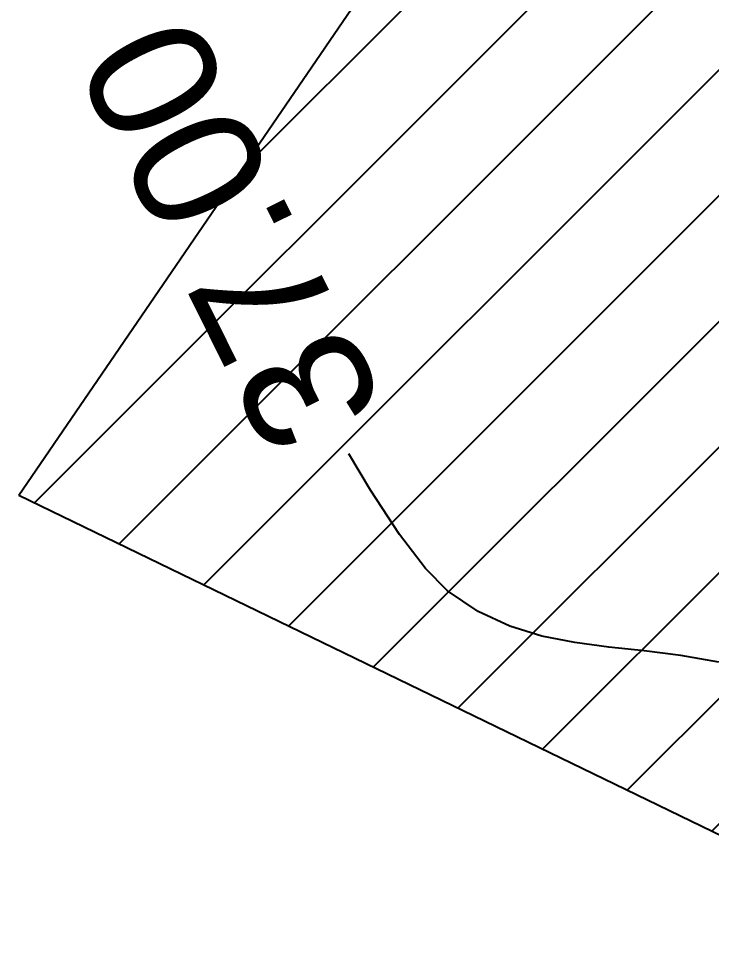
# Model space of a CAD drawing. Header units: millimetres. Extents: x 648844 to 649530, y 1246379 to 1246752.
# Drawn here: x 649021.47 to 649040.94, y 1246508.67 to 1246534.92 of the extents above; entities that cross this region are included whole.
import ezdxf

# ---------------------------------------------------------------- set-up
doc = ezdxf.new("R2010")
doc.units = ezdxf.units.MM
doc.header["$LTSCALE"] = 20
doc.header["$MEASUREMENT"] = 0
doc.layers.get('0').update_dxf_attribs({"linetype": 'CONTINUOUS'})
doc.layers.add('CONT-MNR2', color=9, linetype='CONTINUOUS')
doc.styles.add('MINIMO', font='arial.ttf', dxfattribs={"height": 3.6})

msp = doc.modelspace()

# ---------------------------------------------------------------- hatches: boundary and pattern name
h = msp.add_hatch()
h.set_pattern_fill('ANSI31', color=2, scale=20, style=0)
h.set_pattern_definition([(45, (-526.4316, -3378.368), (-1.767766953, 1.767766953), [])])
edge = h.paths.add_edge_path()
edge.add_line((649057.852, 1246574.732), (649143.484, 1246525.396))
edge.add_line((649021.465, 1246521.521), (649057.852, 1246574.732))
edge.add_line((649021.465, 1246521.521), (649126.013, 1246470.828))
edge.add_line((649143.484, 1246525.396), (649148.028, 1246486.904))
h.paths.add_polyline_path([(649085.833, 1246502.103), (649115.307, 1246502.103), (649115.307, 1246507.529), (649085.833, 1246507.529)], flags=24)

# ---------------------------------------------------------------- linework, layer by layer
at = {"color": 7}
for q in [(649057.852, 1246574.732), (649126.013, 1246470.828)]:
    msp.add_line((649021.465, 1246521.521), q, dxfattribs=at)
at = {"layer": 'CONT-MNR2', "elevation": 37, "flags": 128}
msp.add_lwpolyline([(649041.152, 1246516.827), (649040.077, 1246517.015), (649039.047, 1246517.143), (649038.056, 1246517.251), (649037.1, 1246517.377), (649036.174, 1246517.56), (649035.271, 1246517.838), (649034.387, 1246518.25), (649033.518, 1246518.834), (649032.9, 1246519.46), (649032.172, 1246520.421), (649031.358, 1246521.664), (649030.75, 1246522.681)], dxfattribs=at)

# ---------------------------------------------------------------- texts
at = {"layer": 'CONT-MNR2', "color": 3, "insert": (649027.447, 1246528.841, 37), "char_height": 3.6, "attachment_point": 5, "rotation": 116.3658, "style": 'MINIMO'}
msp.add_mtext('{37.00}', dxfattribs=at)

doc.saveas('drawing.dxf')
